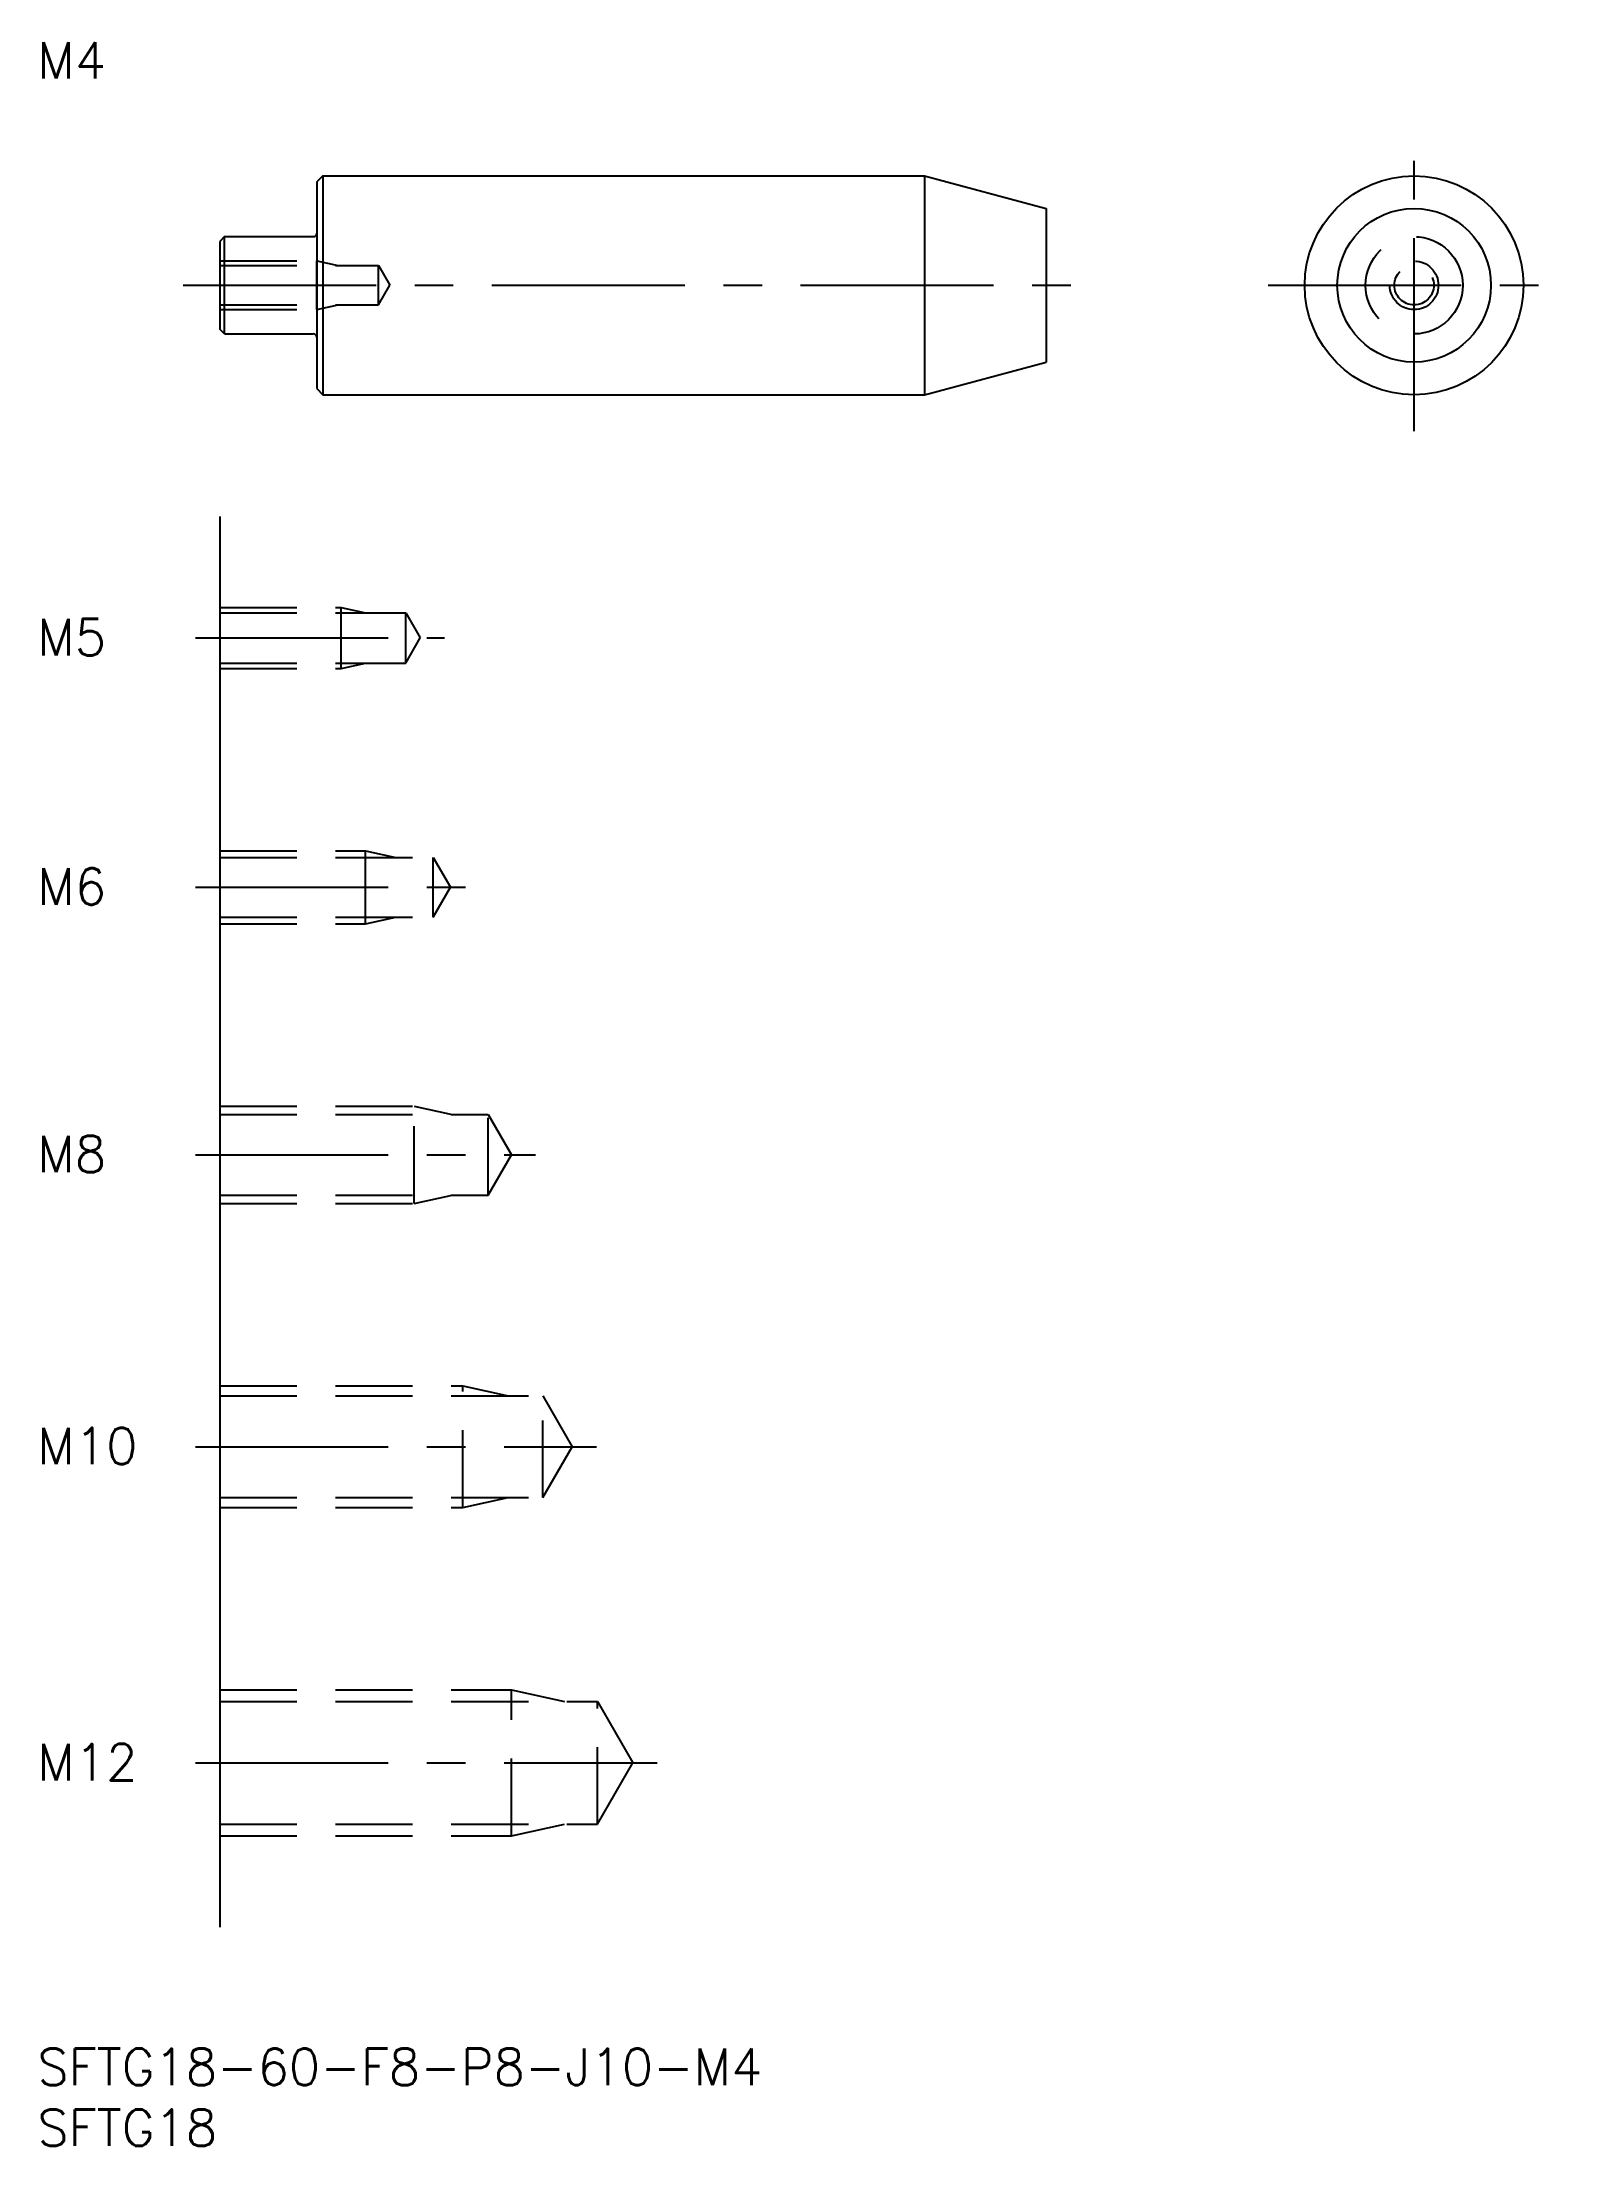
# Model space of a CAD drawing. Extents: x 0 to 125, y -8 to 165.
import ezdxf

# ---------------------------------------------------------------- set-up
doc = ezdxf.new("R2010")
doc.units = 0
doc.header["$LTSCALE"] = 0.5
doc.linetypes.add('CENTER', pattern=[50.8, 31.75, -6.35, 6.35, -6.35])
doc.linetypes.add('DASHED', pattern=[19.05, 12.7, -6.35])
for name, color, linetype in [('MSM_CENTER', 1, 'CENTER'), ('MSM_CONTINUOUS', 7, 'CONTINUOUS'), ('MSM_DASHED', 4, 'DASHED'), ('MSM_PART_NUMBER', 7, 'CONTINUOUS')]:
    doc.layers.add(name, color=color, linetype=linetype)
doc.styles.get("Standard").update_dxf_attribs({"font": 'txt.shx', "height": 3, "bigfont": 'bigfont.shx'})

# ---------------------------------------------------------------- blocks, each defined once
blk = doc.blocks.new('*U4')
at = {"layer": 'MSM_PART_NUMBER'}
blk.add_text('SFTG18-60-F8-P8-J10-M4', height=3, dxfattribs=at).set_placement((0, -3))
blk = doc.blocks.new('*U5')
at = {"layer": 'MSM_PART_NUMBER'}
blk.add_text('SFTG18', height=3, dxfattribs=at).set_placement((0, -8))
blk = doc.blocks.new('*U6')
at = {"layer": 'MSM_PART_NUMBER'}
blk.add_text('M12', height=3, dxfattribs=at).set_placement((0, 22.06))
blk = doc.blocks.new('*U7')
at = {"layer": 'MSM_PART_NUMBER'}
blk.add_text('M10', height=3, dxfattribs=at).set_placement((0, 48.06))
blk = doc.blocks.new('*U8')
at = {"layer": 'MSM_PART_NUMBER'}
blk.add_text('M8', height=3, dxfattribs=at).set_placement((0, 72.06))
blk = doc.blocks.new('*U9')
at = {"layer": 'MSM_PART_NUMBER'}
blk.add_text('M6', height=3, dxfattribs=at).set_placement((0, 94.06))
blk = doc.blocks.new('*U10')
at = {"layer": 'MSM_PART_NUMBER'}
blk.add_text('M5', height=3, dxfattribs=at).set_placement((0, 114.56))
blk = doc.blocks.new('*U11')
at = {"layer": 'MSM_PART_NUMBER'}
blk.add_text('M4', height=3, dxfattribs=at).set_placement((0, 162.000001))

msp = doc.modelspace()

# ---------------------------------------------------------------- linework, layer by layer
at = {"layer": 'MSM_CENTER'}
for p, q in [((113.28, 133), (113.28, 157)), ((12, 145), (86, 145)), ((101.28, 145), (125.28, 145)), ((13, 116), (33.5, 116)), ((13, 95.5), (36, 95.5)), ((13, 73.5), (41, 73.5)), ((13, 49.5), (46, 49.5)), ((13, 23.5), (51, 23.5))]:
    msp.add_line(p, q, dxfattribs=at)
at = {"layer": 'MSM_CONTINUOUS'}
for p, q in [((23.5, 154), (23, 153.5)), ((23.5, 154), (73, 154)), ((23.5, 154), (23.5, 136)), ((73, 154), (83, 151.32)), ((73, 154), (73, 136)), ((23, 153.5), (23, 136.5)), ((83, 151.32), (83, 138.68)), ((15.4, 149), (15, 148.6)), ((15.4, 149), (22.7, 149)), ((15.4, 141), (15.4, 149)), ((15, 148.6), (15, 141.4)), ((15.4, 141), (15, 141.4)), ((15.4, 141), (22.7, 141)), ((73, 136), (83, 138.68)), ((23, 136.5), (23.5, 136)), ((23.5, 136), (73, 136)), ((15, 126), (15, 10))]:
    msp.add_line(p, q, dxfattribs=at)
for radius in [9, 6.32]:
    msp.add_circle((113.28, 145), radius, dxfattribs=at)
for centre, start, end in [((22.7, 149.3), 270, 0), ((22.7, 140.7), 0, 90)]:
    msp.add_arc(centre, 0.3, start, end, dxfattribs=at)
at = {"layer": 'MSM_DASHED'}
for p, q in [((15, 147), (23, 147)), ((15, 146.62), (28.06, 146.62)), ((23, 143), (23, 147)), ((23, 147), (24.75, 146.62)), ((28.06, 143.38), (28.06, 146.62)), ((28.06, 146.62), (29, 145)), ((28.06, 143.38), (29, 145)), ((15, 143.38), (28.06, 143.38)), ((15, 143), (23, 143)), ((23, 143), (24.75, 143.38)), ((15, 118.5), (25, 118.5)), ((15, 118.07), (30.31, 118.07)), ((25, 113.5), (25, 118.5)), ((25, 118.5), (27, 118.07)), ((30.31, 113.93), (30.31, 118.07)), ((30.31, 118.07), (31.5, 116)), ((30.31, 113.93), (31.5, 116)), ((15, 113.93), (30.31, 113.93)), ((15, 113.5), (25, 113.5)), ((25, 113.5), (27, 113.93)), ((15, 98.5), (27, 98.5)), ((15, 97.96), (32.58, 97.96)), ((27, 92.5), (27, 98.5)), ((27, 98.5), (29.5, 97.96)), ((32.58, 93.04), (32.58, 97.96)), ((32.58, 97.96), (34, 95.5)), ((32.58, 93.04), (34, 95.5)), ((15, 93.04), (32.58, 93.04)), ((15, 92.5), (27, 92.5)), ((27, 92.5), (29.5, 93.04)), ((15, 77.5), (31, 77.5)), ((15, 76.82), (37.08, 76.82)), ((31, 69.5), (31, 77.5)), ((31, 77.5), (34.12, 76.82)), ((37.08, 70.18), (37.08, 76.82)), ((37.08, 76.82), (39, 73.5)), ((37.08, 70.18), (39, 73.5)), ((15, 70.18), (37.08, 70.18)), ((15, 69.5), (31, 69.5)), ((31, 69.5), (34.12, 70.18)), ((15, 54.5), (35, 54.5)), ((15, 53.69), (41.58, 53.69)), ((35, 44.5), (35, 54.5)), ((35, 54.5), (38.75, 53.69)), ((41.58, 45.31), (41.58, 53.69)), ((41.58, 53.69), (44, 49.5)), ((41.58, 45.31), (44, 49.5)), ((15, 45.31), (41.58, 45.31)), ((35, 44.5), (38.75, 45.31)), ((15, 44.5), (35, 44.5)), ((15, 29.5), (39, 29.5)), ((39, 17.5), (39, 29.5)), ((39, 29.5), (43.37, 28.55)), ((15, 28.55), (46.08, 28.55)), ((46.08, 18.45), (46.08, 28.55)), ((46.08, 28.55), (49, 23.5)), ((46.08, 18.45), (49, 23.5)), ((15, 18.45), (46.08, 18.45)), ((15, 17.5), (39, 17.5)), ((39, 17.5), (43.37, 18.45))]:
    msp.add_line(p, q, dxfattribs=at)
for radius in [4, 2, 1.62]:
    msp.add_circle((113.28, 145), radius, dxfattribs=at)

# ---------------------------------------------------------------- block references
at = {"layer": 'MSM_CONTINUOUS'}
for name in ['*U11', '*U10', '*U9', '*U8', '*U7', '*U6', '*U4', '*U5']:
    msp.add_blockref(name, (0, 0), dxfattribs=at)

doc.saveas('drawing.dxf')
